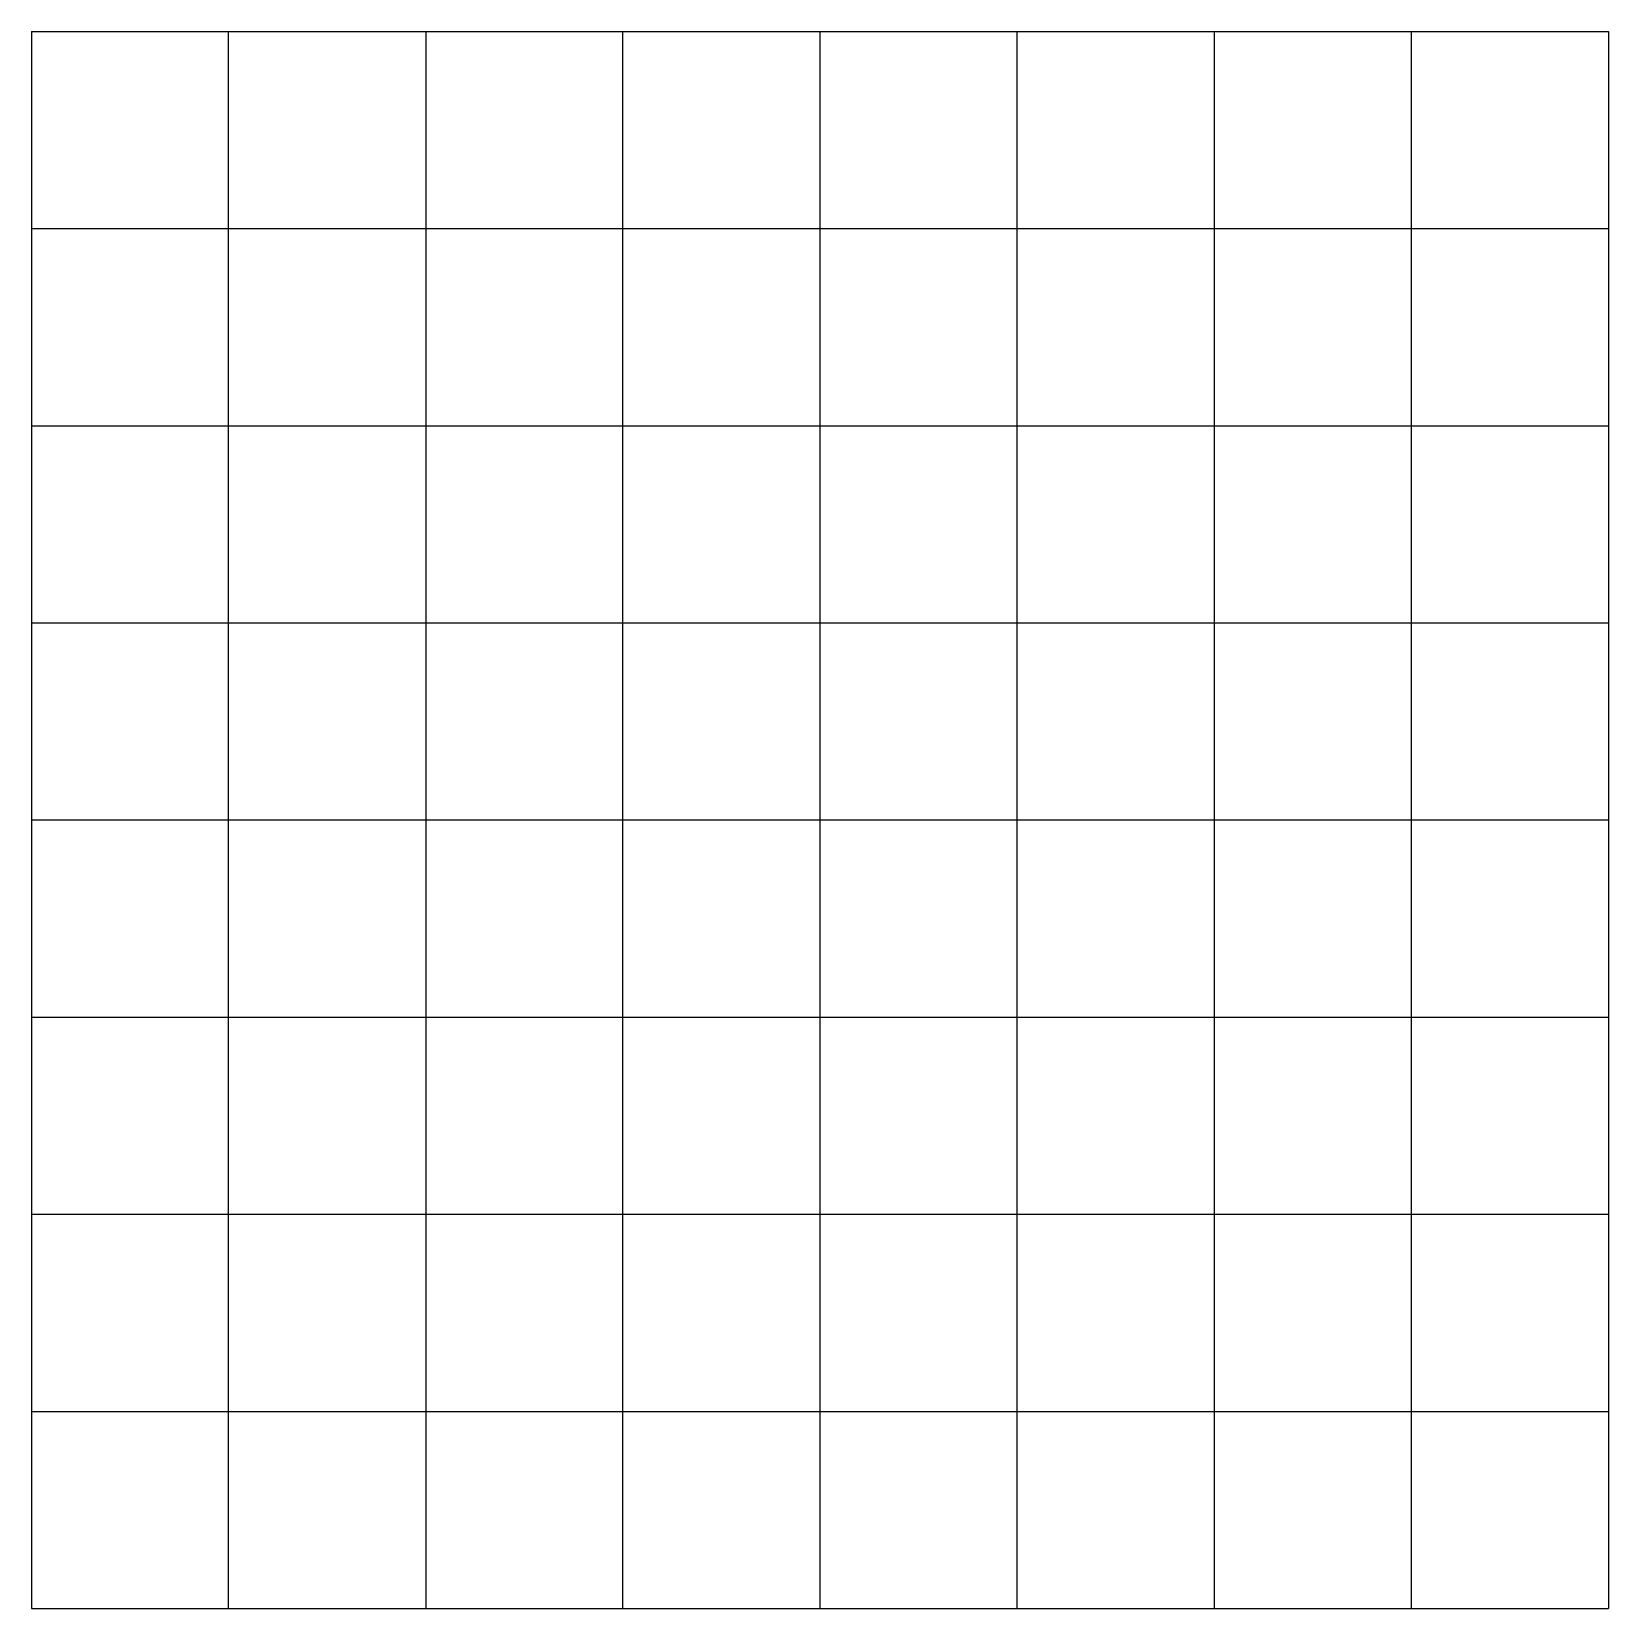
# Model space of a CAD drawing. Header units: millimetres. Extents: x 1838.48 to 1843.03, y 2296.64 to 2301.2.
import ezdxf

# ---------------------------------------------------------------- set-up
doc = ezdxf.new("R2010")
doc.units = ezdxf.units.MM

msp = doc.modelspace()

# ---------------------------------------------------------------- linework, layer by layer
for p, q in [((1838.4765, 2301.2002), (1839.6159, 2301.2002)), ((1838.4765, 2301.2002), (1838.4765, 2300.0608)), ((1839.0462, 2300.0608), (1839.0462, 2301.2002)), ((1839.6159, 2301.2002), (1839.6159, 2300.0608)), ((1839.6159, 2301.2002), (1840.7553, 2301.2002)), ((1839.6159, 2301.2002), (1839.6159, 2300.0608)), ((1840.1856, 2300.0608), (1840.1856, 2301.2002)), ((1840.7553, 2301.2002), (1840.7553, 2300.0608)), ((1840.7553, 2301.2002), (1841.8947, 2301.2002)), ((1840.7553, 2301.2002), (1840.7553, 2300.0608)), ((1841.325, 2300.0608), (1841.325, 2301.2002)), ((1841.8947, 2301.2002), (1841.8947, 2300.0608)), ((1841.8947, 2301.2002), (1843.0341, 2301.2002)), ((1841.8947, 2301.2002), (1841.8947, 2300.0608)), ((1842.4644, 2300.0608), (1842.4644, 2301.2002)), ((1843.0341, 2301.2002), (1843.0341, 2300.0608)), ((1838.4765, 2300.6305), (1839.6159, 2300.6305)), ((1839.6159, 2300.6305), (1840.7553, 2300.6305)), ((1840.7553, 2300.6305), (1841.8947, 2300.6305)), ((1841.8947, 2300.6305), (1843.0341, 2300.6305)), ((1838.4765, 2300.0608), (1839.6159, 2300.0608)), ((1838.4765, 2300.0608), (1839.6159, 2300.0608)), ((1838.4765, 2300.0608), (1838.4765, 2298.9215)), ((1839.0462, 2298.9215), (1839.0462, 2300.0608)), ((1839.6159, 2300.0608), (1840.7553, 2300.0608)), ((1839.6159, 2300.0608), (1839.6159, 2298.9215)), ((1839.6159, 2300.0608), (1840.7553, 2300.0608)), ((1839.6159, 2300.0608), (1839.6159, 2298.9215)), ((1840.1856, 2298.9215), (1840.1856, 2300.0608)), ((1840.7553, 2300.0608), (1841.8947, 2300.0608)), ((1840.7553, 2300.0608), (1840.7553, 2298.9215)), ((1840.7553, 2300.0608), (1841.8947, 2300.0608)), ((1840.7553, 2300.0608), (1840.7553, 2298.9215)), ((1841.325, 2298.9215), (1841.325, 2300.0608)), ((1841.8947, 2300.0608), (1843.0341, 2300.0608)), ((1841.8947, 2300.0608), (1841.8947, 2298.9215)), ((1841.8947, 2300.0608), (1843.0341, 2300.0608)), ((1841.8947, 2300.0608), (1841.8947, 2298.9215)), ((1842.4644, 2298.9215), (1842.4644, 2300.0608)), ((1843.0341, 2300.0608), (1843.0341, 2298.9215)), ((1838.4765, 2299.4911), (1839.6159, 2299.4911)), ((1839.6159, 2299.4911), (1840.7553, 2299.4911)), ((1840.7553, 2299.4911), (1841.8947, 2299.4911)), ((1841.8947, 2299.4911), (1843.0341, 2299.4911)), ((1838.4765, 2298.9215), (1839.6159, 2298.9215)), ((1838.4765, 2298.9215), (1839.6159, 2298.9215)), ((1838.4765, 2298.9215), (1838.4765, 2297.7821)), ((1839.0462, 2297.7821), (1839.0462, 2298.9215)), ((1839.6159, 2298.9215), (1840.7553, 2298.9215)), ((1839.6159, 2298.9215), (1839.6159, 2297.7821)), ((1839.6159, 2298.9215), (1840.7553, 2298.9215)), ((1839.6159, 2298.9215), (1839.6159, 2297.7821)), ((1840.1856, 2297.7821), (1840.1856, 2298.9215)), ((1840.7553, 2298.9215), (1841.8947, 2298.9215)), ((1840.7553, 2298.9215), (1840.7553, 2297.7821)), ((1840.7553, 2298.9215), (1841.8947, 2298.9215)), ((1840.7553, 2298.9215), (1840.7553, 2297.7821)), ((1841.325, 2297.7821), (1841.325, 2298.9215)), ((1841.8947, 2298.9215), (1843.0341, 2298.9215)), ((1841.8947, 2298.9215), (1841.8947, 2297.7821)), ((1841.8947, 2298.9215), (1843.0341, 2298.9215)), ((1841.8947, 2298.9215), (1841.8947, 2297.7821)), ((1842.4644, 2297.7821), (1842.4644, 2298.9215)), ((1843.0341, 2298.9215), (1843.0341, 2297.7821)), ((1838.4765, 2298.3518), (1839.6159, 2298.3518)), ((1839.6159, 2298.3518), (1840.7553, 2298.3518)), ((1840.7553, 2298.3518), (1841.8947, 2298.3518)), ((1841.8947, 2298.3518), (1843.0341, 2298.3518)), ((1838.4765, 2297.7821), (1839.6159, 2297.7821)), ((1838.4765, 2297.7821), (1839.6159, 2297.7821)), ((1838.4765, 2297.7821), (1838.4765, 2296.6427)), ((1839.0462, 2296.6427), (1839.0462, 2297.7821)), ((1839.6159, 2297.7821), (1840.7553, 2297.7821)), ((1839.6159, 2297.7821), (1839.6159, 2296.6427)), ((1839.6159, 2297.7821), (1840.7553, 2297.7821)), ((1839.6159, 2297.7821), (1839.6159, 2296.6427)), ((1840.1856, 2296.6427), (1840.1856, 2297.7821)), ((1840.7553, 2297.7821), (1841.8947, 2297.7821)), ((1840.7553, 2297.7821), (1840.7553, 2296.6427)), ((1840.7553, 2297.7821), (1841.8947, 2297.7821)), ((1840.7553, 2297.7821), (1840.7553, 2296.6427)), ((1841.325, 2296.6427), (1841.325, 2297.7821)), ((1841.8947, 2297.7821), (1843.0341, 2297.7821)), ((1841.8947, 2297.7821), (1841.8947, 2296.6427)), ((1841.8947, 2297.7821), (1843.0341, 2297.7821)), ((1841.8947, 2297.7821), (1841.8947, 2296.6427)), ((1842.4644, 2296.6427), (1842.4644, 2297.7821)), ((1843.0341, 2297.7821), (1843.0341, 2296.6427)), ((1838.4765, 2297.2124), (1839.6159, 2297.2124)), ((1839.6159, 2297.2124), (1840.7553, 2297.2124)), ((1840.7553, 2297.2124), (1841.8947, 2297.2124)), ((1841.8947, 2297.2124), (1843.0341, 2297.2124)), ((1838.4765, 2296.6427), (1839.6159, 2296.6427)), ((1839.6159, 2296.6427), (1840.7553, 2296.6427)), ((1840.7553, 2296.6427), (1841.8947, 2296.6427)), ((1841.8947, 2296.6427), (1843.0341, 2296.6427))]:
    msp.add_line(p, q)

doc.saveas('drawing.dxf')
